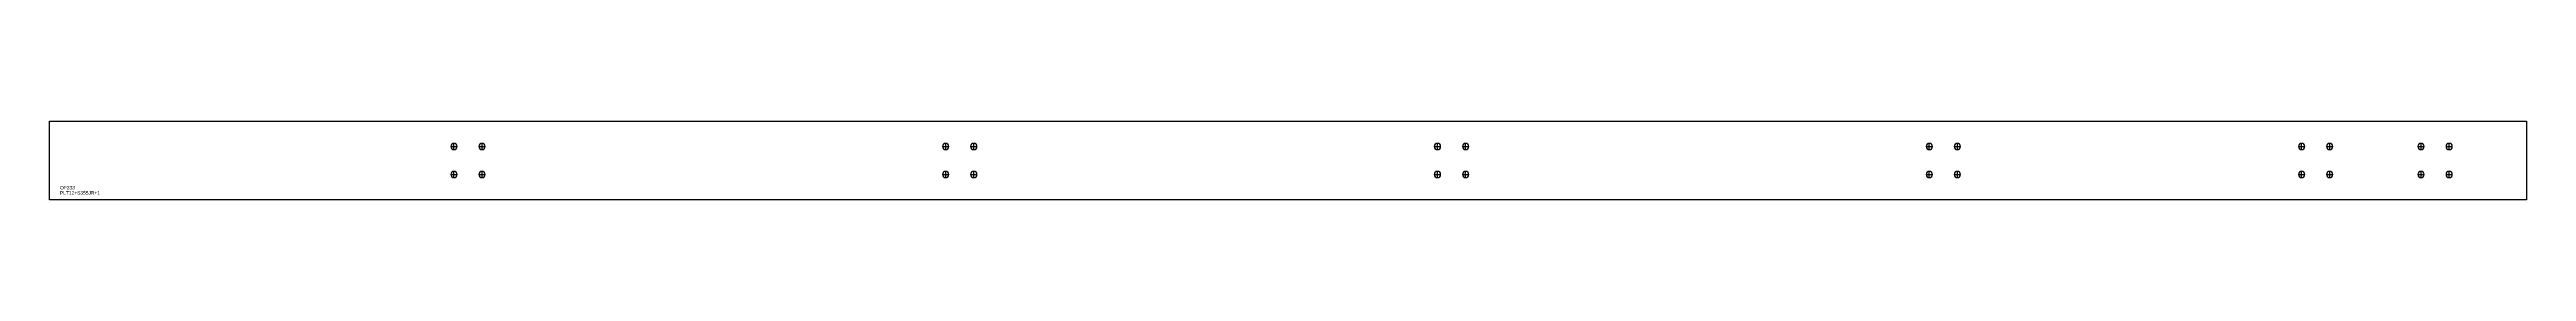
# Model space of a CAD drawing. Extents: x 0 to 7051, y 0 to 225.
import ezdxf

# ---------------------------------------------------------------- set-up
doc = ezdxf.new("R2010")
doc.units = 0
for name, color, linetype in [('18', 7, 'CONTINUOUS'), ('CUT', 7, 'CONTINUOUS'), ('SCRIBE', 3, 'CONTINUOUS'), ('TEXT', 7, 'CONTINUOUS')]:
    doc.layers.add(name, color=color, linetype=linetype)

msp = doc.modelspace()

# ---------------------------------------------------------------- linework, layer by layer
at = {"layer": '18', "color": 7, "linetype": 'CONTINUOUS'}
for p, q in [((1142.17, 152.5), (1160.17, 152.5)), ((1151.17, 143.5), (1151.17, 161.5)), ((1222.17, 152.5), (1240.17, 152.5)), ((1231.17, 143.5), (1231.17, 161.5)), ((2542.17, 152.5), (2560.17, 152.5)), ((2551.17, 143.5), (2551.17, 161.5)), ((2622.17, 152.5), (2640.17, 152.5)), ((2631.17, 143.5), (2631.17, 161.5)), ((3942.17, 152.5), (3960.17, 152.5)), ((3951.17, 143.5), (3951.17, 161.5)), ((4022.17, 152.5), (4040.17, 152.5)), ((4031.17, 143.5), (4031.17, 161.5)), ((5342.18, 152.5), (5360.18, 152.5)), ((5351.18, 143.5), (5351.18, 161.5)), ((5422.18, 152.5), (5440.18, 152.5)), ((5431.18, 143.5), (5431.18, 161.5)), ((6402.18, 152.5), (6420.18, 152.5)), ((6411.18, 143.5), (6411.18, 161.5)), ((6482.18, 152.5), (6500.18, 152.5)), ((6491.18, 143.5), (6491.18, 161.5)), ((6742.18, 152.5), (6760.18, 152.5)), ((6751.18, 143.5), (6751.18, 161.5)), ((6822.18, 152.5), (6840.18, 152.5)), ((6831.18, 143.5), (6831.18, 161.5)), ((1142.17, 72.5), (1160.17, 72.5)), ((1151.17, 63.5), (1151.17, 81.5)), ((1222.17, 72.5), (1240.17, 72.5)), ((1231.17, 63.5), (1231.17, 81.5)), ((2542.17, 72.5), (2560.17, 72.5)), ((2551.17, 63.5), (2551.17, 81.5)), ((2622.17, 72.5), (2640.17, 72.5)), ((2631.17, 63.5), (2631.17, 81.5)), ((3942.17, 72.5), (3960.17, 72.5)), ((3951.17, 63.5), (3951.17, 81.5)), ((4022.17, 72.5), (4040.17, 72.5)), ((4031.17, 63.5), (4031.17, 81.5)), ((5342.18, 72.5), (5360.18, 72.5)), ((5351.18, 63.5), (5351.18, 81.5)), ((5422.18, 72.5), (5440.18, 72.5)), ((5431.18, 63.5), (5431.18, 81.5)), ((6402.18, 72.5), (6420.18, 72.5)), ((6411.18, 63.5), (6411.18, 81.5)), ((6482.18, 72.5), (6500.18, 72.5)), ((6491.18, 63.5), (6491.18, 81.5)), ((6742.18, 72.5), (6760.18, 72.5)), ((6751.18, 63.5), (6751.18, 81.5)), ((6822.18, 72.5), (6840.18, 72.5)), ((6831.18, 63.5), (6831.18, 81.5))]:
    msp.add_line(p, q, dxfattribs=at)
for points in [[(1151.17, 161.5, 1), (1151.17, 143.5, 1)], [(1231.17, 161.5, 1), (1231.17, 143.5, 1)], [(2551.17, 161.5, 1), (2551.17, 143.5, 1)], [(2631.17, 161.5, 1), (2631.17, 143.5, 1)], [(3951.17, 161.5, 1), (3951.17, 143.5, 1)], [(4031.17, 161.5, 1), (4031.17, 143.5, 1)], [(5351.18, 161.5, 1), (5351.18, 143.5, 1)], [(5431.18, 161.5, 1), (5431.18, 143.5, 1)], [(6411.18, 161.5, 1), (6411.18, 143.5, 1)], [(6491.18, 161.5, 1), (6491.18, 143.5, 1)], [(6751.18, 161.5, 1), (6751.18, 143.5, 1)], [(6831.18, 161.5, 1), (6831.18, 143.5, 1)], [(1151.17, 81.5, 1), (1151.17, 63.5, 1)], [(1231.17, 81.5, 1), (1231.17, 63.5, 1)], [(2551.17, 81.5, 1), (2551.17, 63.5, 1)], [(2631.17, 81.5, 1), (2631.17, 63.5, 1)], [(3951.17, 81.5, 1), (3951.17, 63.5, 1)], [(4031.17, 81.5, 1), (4031.17, 63.5, 1)], [(5351.18, 81.5, 1), (5351.18, 63.5, 1)], [(5431.18, 81.5, 1), (5431.18, 63.5, 1)], [(6411.18, 81.5, 1), (6411.18, 63.5, 1)], [(6491.18, 81.5, 1), (6491.18, 63.5, 1)], [(6751.18, 81.5, 1), (6751.18, 63.5, 1)], [(6831.18, 81.5, 1), (6831.18, 63.5, 1)]]:
    msp.add_lwpolyline(points, format="xyb", close=True, dxfattribs=at)
at = {"layer": 'CUT', "color": 7, "linetype": 'CONTINUOUS'}
msp.add_lwpolyline([(0, 0), (0, 225), (7051.23, 225), (7051.23, 0)], close=True, dxfattribs=at)

# ---------------------------------------------------------------- texts
at = {"layer": 'SCRIBE', "color": 3}
msp.add_text('OF233', height=10, dxfattribs=at).set_placement((30, 30))
at = {"layer": 'TEXT', "color": 7}
msp.add_text('PLT12+S355JR+1', height=10, dxfattribs=at).set_placement((30, 15))

doc.saveas('drawing.dxf')
